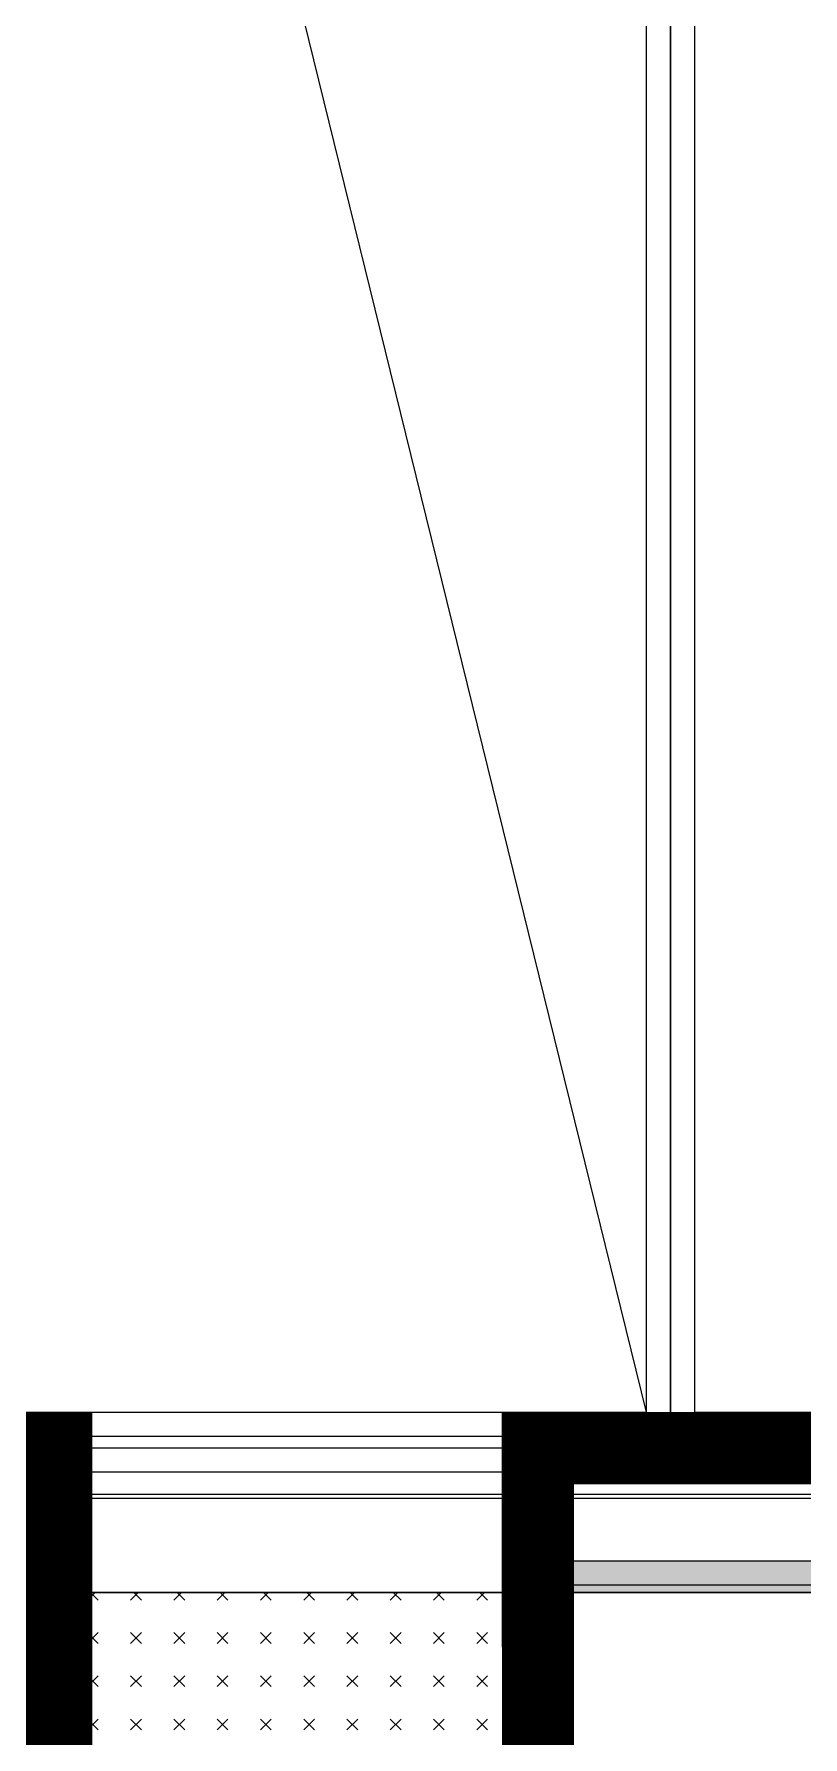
# Model space of a CAD drawing. Header units: millimetres. Extents: x 3546612 to 5615882, y 547008 to 3162891.
# Drawn here: x 5359983 to 5363175, y 2415768 to 2422843 of the extents above; entities that cross this region are included whole.
import ezdxf

# ---------------------------------------------------------------- set-up
doc = ezdxf.new("R2010")
doc.units = ezdxf.units.MM
for name, color, linetype in [('HEB-Angle joint', 1, 'Continuous'), ('HEB-Area(PC Topping)', 3, 'Continuous'), ('XR-평면도$0$A-ELEV-PATT', 9, 'Continuous'), ('XR-평면도$0$FUR', 9, 'Continuous'), ('XR-평면도$0$Parking_화물', 9, 'Continuous')]:
    doc.layers.add(name, color=color, linetype=linetype)
for name, color, linetype, lineweight in [('XR-평면도$0$A-CNTL', 9, 'Continuous', 15), ('XR-평면도$0$A-ELEV-LIN2', 9, 'Continuous', 25), ('XR-평면도$0$A-ELEV-LIN3', 9, 'Continuous', 18)]:
    doc.layers.add(name, color=color, linetype=linetype, lineweight=lineweight)

# ---------------------------------------------------------------- blocks, each defined once
blk = doc.blocks.new('XR-평면도$0$중심선(210216)')
at = {"layer": 'XR-평면도$0$A-CNTL', "ltscale": 300}
blk.add_lwpolyline([(-10000, 77000), (186000, 77000)], dxfattribs=at)
blk = doc.blocks.new('XR-평면도$0$주차구획_1')
at = {"layer": 'XR-평면도$0$A-ELEV-LIN3'}
blk.add_line((-5900, 1450), (5900, -1450), dxfattribs=at)
blk.add_lwpolyline([(-5900, 1450), (5900, 1450), (5900, -1450), (-5900, -1450)], close=True, dxfattribs=at)
at = {"layer": 'XR-평면도$0$Parking_화물'}
blk.add_lwpolyline([(-6000, 1550), (6000, 1550), (6000, -1550), (-6000, -1550)], close=True, dxfattribs=at)
blk = doc.blocks.new('XR-평면도$0$화물주차구획_1F(210411)')
at = {"xscale": -1.000000000000001}
for p in [(12150544, 740313.4), (12150544, 737213.4)]:
    blk.add_blockref('XR-평면도$0$주차구획_1', p, dxfattribs=at)
blk = doc.blocks.new('XR-평면도$0$DOCK LEVELER')
at = {"layer": 'XR-평면도$0$A-ELEV-PATT'}
h = blk.add_hatch(dxfattribs=at)
h.set_pattern_fill('CROSS', color=256, scale=20, angle=45, style=0)
h.set_pattern_definition([(45, (-351777.25, -177961.83), (1e-14, 179.605122), [63.5, -190.5]), (135, (-351732.35, -177961.83), (-179.605122, 1e-14), [63.5, -190.5])])
h.paths.add_polyline_path([(-950, 2950), (-950, 0), (950, 0), (950, 2950)])
at = {"layer": 'XR-평면도$0$A-ELEV-LIN3'}
for p, q in [((-950, 0), (-950, 2950)), ((-950, 2950), (950, 2950)), ((950, 2950), (950, 0))]:
    blk.add_line(p, q, dxfattribs=at)
blk.add_lwpolyline([(1000, 0), (-1000, 0), (-1000, 3000), (1000, 3000)], close=True, dxfattribs=at)
blk = doc.blocks.new('XR-평면도$0$스크린+범퍼_기준층(도크레밸러)')
at = {"layer": 'XR-평면도$0$A-ELEV-PATT', "ltscale": 0.002}
h = blk.add_hatch(dxfattribs=at)
h.set_pattern_fill('AR-HBONE', color=256, scale=0.1, angle=450, style=0)
h.set_pattern_definition([(135, (-50954683.464, -21380461.164), (-14.3684097937, 2e-14), [30.48, -10.16]), (225, (-50954690.648, -21380453.98), (-14.3684097937, 2e-14), [30.48, -10.16])])
h.paths.add_polyline_path([(32, -6602), (2, -6602), (2, -10398), (32, -10398)])
h = blk.add_hatch(dxfattribs=at)
h.set_pattern_fill('AR-SAND', color=256, angle=450, style=0)
h.set_pattern_definition([(127.5, (-50954928.292, -21381394.81), (-48.941323733, -1.600031296), [0, -38.608, 0, -43.18, 0, -41.275]), (97.5, (-50954928.29, -21381394.81), (-71.68251006, 44.95232831), [0, -20.828, 0, -34.798, 0, -13.335]), (57.5, (-50954928.292, -21381426.05), (-0.143718468, 79.099237024), [0, -12.7, 0, -45.72, 0, -59.69]), (47.5, (-50954928.29, -21381426.05), (-22.292932326, 76.35564525), [0, -6.35, 0, -29.972, 0, -34.29])])
edge = h.paths.add_edge_path()
edge.add_line((123.7, -6602), (32, -6602))
edge.add_line((32, -6602), (32, -10398))
edge.add_line((32, -10398), (123.7, -10398))
edge.add_arc((123.7, -10389.7), 8.33, 270, 360)
edge.add_line((132, -10389.7), (132, -6610.3))
edge.add_arc((123.7, -6610.3), 8.33, 360, 450)
at = {"layer": 'XR-평면도$0$A-ELEV-LIN3'}
blk.add_line((0, -6600), (0, -10400), dxfattribs=at)
at = {"layer": 'XR-평면도$0$A-ELEV-LIN3', "linetype": 'Continuous'}
blk.add_lwpolyline([(408.8, -619.5), (408.8, -10380.5), (391.3, -10380.5), (391.3, -619.5)], dxfattribs=at)
at = {"layer": 'XR-평면도$0$A-ELEV-PATT'}
for p, q in [((21.8, -4408), (13.6, -4408)), ((2, -6602), (123.7, -6602)), ((12.4, -6592.5), (12.4, -6596.2)), ((22.9, -6596.2), (12.4, -6596.2)), ((21.8, -6604.2), (13.5, -6600.8)), ((21.8, -6604.2), (13.5, -6600.8)), ((21.8, -6606.1), (13.5, -6602.6)), ((21.8, -6606.1), (13.5, -6602.6)), ((21.8, -6607.9), (13.5, -6604.5)), ((21.8, -6607.9), (13.5, -6604.5)), ((21.8, -6609.7), (13.5, -6606.3)), ((21.8, -6609.7), (13.5, -6606.3)), ((21.8, -6611.6), (13.5, -6608.1)), ((21.8, -6611.6), (13.5, -6608.1)), ((21.8, -6613.4), (13.5, -6610)), ((21.8, -6613.4), (13.5, -6610)), ((21.8, -6615.2), (13.5, -6611.8)), ((21.8, -6615.2), (13.5, -6611.8)), ((21.8, -6617.1), (13.5, -6613.6)), ((21.8, -6617.1), (13.5, -6613.6)), ((21.8, -6618.9), (13.5, -6615.5)), ((21.8, -6618.9), (13.5, -6615.5)), ((16.6, -6618.6), (13.5, -6617.3)), ((16.6, -6618.6), (13.5, -6617.3)), ((21.8, -6592), (13.6, -6592)), ((14.5, -6600.8), (14.5, -6600)), ((14.5, -6602.6), (14.5, -6601.6)), ((14.5, -6604.5), (14.5, -6603.5)), ((14.5, -6606.3), (14.5, -6605.3)), ((14.5, -6608.1), (14.5, -6607.1)), ((14.5, -6610), (14.5, -6609)), ((14.5, -6611.8), (14.5, -6610.8)), ((14.5, -6613.6), (14.5, -6612.6)), ((14.5, -6615.5), (14.5, -6614.5)), ((14.5, -6617.3), (14.5, -6616.3)), ((14.5, -6622.4), (14.5, -6618.1)), ((15, -6592.5), (15, -6596.2)), ((21.8, -6602.4), (15.9, -6600)), ((20.4, -6592.5), (20.4, -6596.2)), ((20.8, -6601.6), (20.8, -6600)), ((20.8, -6603.4), (20.8, -6602.4)), ((20.8, -6605.3), (20.8, -6604.2)), ((20.8, -6607.1), (20.8, -6606.1)), ((20.8, -6608.9), (20.8, -6607.9)), ((20.8, -6610.8), (20.8, -6609.7)), ((20.8, -6612.6), (20.8, -6611.6)), ((20.8, -6614.4), (20.8, -6613.4)), ((20.8, -6616.3), (20.8, -6615.2)), ((20.8, -6618.1), (20.8, -6617.1)), ((20.8, -6622.4), (20.8, -6618.9)), ((22.9, -6592.5), (22.9, -6596.2)), ((32, -6602), (32, -10398)), ((132, -6610.3), (132, -10389.7))]:
    blk.add_line(p, q, dxfattribs=at)
at = {"layer": 'XR-평면도$0$A-ELEV-PATT', "ltscale": 0.002}
blk.add_lwpolyline([(52, -10398), (52, -10400), (0, -10400), (0, -6600), (52, -6600), (52, -6602), (2, -6602), (2, -10398)], close=True, dxfattribs=at)
at = {"layer": 'XR-평면도$0$A-ELEV-PATT'}
for points in [[(32, -6602), (2, -6602), (2, -10398), (32, -10398)], [(14.5, -6600.4), (13.5, -6600.8), (14.5, -6600)], [(14.5, -6602.2), (13.5, -6602.6), (14.5, -6601.8)], [(14.5, -6604.1), (13.5, -6604.5), (14.5, -6603.7)], [(14.5, -6605.9), (13.5, -6606.3), (14.5, -6605.5)], [(14.5, -6607.7), (13.5, -6608.1), (14.5, -6607.3)], [(14.5, -6609.6), (13.5, -6610), (14.5, -6609.2)], [(14.5, -6611.4), (13.5, -6611.8), (14.5, -6611)], [(14.5, -6613.2), (13.5, -6613.6), (14.5, -6612.8)], [(14.5, -6615.1), (13.5, -6615.5), (14.5, -6614.7)], [(14.5, -6616.9), (13.5, -6617.3), (14.5, -6616.5)], [(20.8, -6620.3), (16.6, -6618.5), (14.5, -6619.7), (17, -6622.2), (17.7, -6627.2)], [(14.5, -6622.4), (17.7, -6627.2), (20.8, -6622.4)], [(15.1, -6600), (20.8, -6602.4), (21.8, -6602.4), (20.8, -6601.6), (17, -6600)], [(20.8, -6602.8), (21.8, -6602.4), (20.8, -6603.2)], [(20.8, -6604.6), (21.8, -6604.2), (20.8, -6605)], [(20.8, -6604.6), (21.8, -6604.2), (20.8, -6605)], [(20.8, -6606.5), (21.8, -6606.1), (20.8, -6606.9)], [(20.8, -6606.5), (21.8, -6606.1), (20.8, -6606.9)], [(20.8, -6608.3), (21.8, -6607.9), (20.8, -6608.7)], [(20.8, -6608.3), (21.8, -6607.9), (20.8, -6608.7)], [(20.8, -6610.1), (21.8, -6609.7), (20.8, -6610.5)], [(20.8, -6610.1), (21.8, -6609.7), (20.8, -6610.5)], [(20.8, -6612), (21.8, -6611.6), (20.8, -6612.4)], [(20.8, -6612), (21.8, -6611.6), (20.8, -6612.4)], [(20.8, -6613.8), (21.8, -6613.4), (20.8, -6614.2)], [(20.8, -6613.8), (21.8, -6613.4), (20.8, -6614.2)], [(20.8, -6615.6), (21.8, -6615.2), (20.8, -6616)], [(20.8, -6615.6), (21.8, -6615.2), (20.8, -6616)], [(20.8, -6617.5), (21.8, -6617.1), (20.8, -6617.9)], [(20.8, -6617.5), (21.8, -6617.1), (20.8, -6617.9)], [(20.8, -6619.3), (21.8, -6618.9), (20.8, -6619.7)], [(20.8, -6619.3), (21.8, -6618.9), (20.8, -6619.7)]]:
    blk.add_lwpolyline(points, dxfattribs=at)
for points in [[(13.4, -6596.2), (22, -6596.2), (26.7, -6599.2), (8.7, -6599.2)], [(8.7, -6599.2), (26.7, -6599.2), (26.7, -6600), (8.7, -6600)], [(13.5, -6600.8), (14.5, -6601.6), (20.8, -6604.2), (21.8, -6604.2), (20.8, -6603.4), (14.5, -6600.8)], [(13.5, -6602.6), (14.5, -6603.5), (20.8, -6606.1), (21.8, -6606.1), (20.8, -6605.3), (14.5, -6602.6)], [(13.5, -6604.5), (14.5, -6605.3), (20.8, -6607.9), (21.8, -6607.9), (20.8, -6607.1), (14.5, -6604.5)], [(13.5, -6606.3), (14.5, -6607.1), (20.8, -6609.7), (21.8, -6609.7), (20.8, -6608.9), (14.5, -6606.3)], [(13.5, -6608.1), (14.5, -6609), (20.8, -6611.6), (21.8, -6611.6), (20.8, -6610.8), (14.5, -6608.1)], [(13.5, -6610), (14.5, -6610.8), (20.8, -6613.4), (21.8, -6613.4), (20.8, -6612.6), (14.5, -6610)], [(13.5, -6611.8), (14.5, -6612.6), (20.8, -6615.2), (21.8, -6615.2), (20.8, -6614.4), (14.5, -6611.8)], [(13.5, -6613.6), (14.5, -6614.5), (20.8, -6617.1), (21.8, -6617.1), (20.8, -6616.3), (14.5, -6613.6)], [(13.5, -6615.5), (14.5, -6616.3), (20.8, -6618.9), (21.8, -6618.9), (20.8, -6618.1), (14.5, -6615.5)], [(13.5, -6617.3), (14.5, -6618.1), (15.6, -6618.6), (16.6, -6618.6), (15.6, -6617.7), (14.5, -6617.3)]]:
    blk.add_lwpolyline(points, close=True, dxfattribs=at)
for centre, radius, start, end in [((13.7, -6593.9), 1.86, 46.9662, 133.0338), ((17.7, -6599.6), 7.61, 69.11949, 110.88051), ((21.7, -6593.9), 1.86, 46.9662, 133.0338), ((123.7, -6610.3), 8.33, 0, 90)]:
    blk.add_arc(centre, radius, start, end, dxfattribs=at)

msp = doc.modelspace()

# ---------------------------------------------------------------- linework, layer by layer
at = {"layer": 'HEB-Angle joint', "const_width": 300}
msp.add_lwpolyline([(5360075.1, 2416967.6), (5321925, 2416967.6), (5321975.1, 2397393), (5354577.8, 2397393), (5354577.8, 2380598), (5367617.8, 2380598), (5367617.8, 2397398), (5399575, 2397398), (5399575, 2416967.6), (5362075, 2416967.6), (5362075.1, 2413367.6), (5360075, 2413367.6), (5360075.1, 2416967.6)], dxfattribs=at)
at = {"layer": 'HEB-Area(PC Topping)'}
msp.add_lwpolyline([(5450175.1, 2338767.6), (5326975, 2338767.6), (5326975.1, 2349667.6), (5321975, 2349667.6), (5321975.1, 2411067.6), (5333025, 2411067.6), (5333025, 2415567.6), (5334125.1, 2415567.6), (5334125, 2416367.6), (5360075.1, 2416367.6), (5360075, 2413367.6), (5362075.1, 2413367.6), (5362075.1, 2416367.6), (5378125, 2416367.6)], dxfattribs=at)
at = {"layer": 'XR-평면도$0$A-ELEV-LIN2'}
msp.add_line((5356125, 2416367.6), (5366025, 2416367.6), dxfattribs=at)
msp.add_line((5356125, 2416367.6), (5366025, 2416367.6), dxfattribs=at)
msp.add_line((5356125, 2416367.6), (5366025, 2416367.6), dxfattribs=at)
at = {"layer": 'XR-평면도$0$A-ELEV-LIN3'}
for points in [[(5378125, 2429267.6), (5378125, 2429867.6), (5377025, 2429867.6), (5377025, 2428367.6), (5378125, 2428367.6), (5378125, 2416867.6), (5337475, 2416867.6), (5337475, 2423867.6), (5333025, 2423867.6), (5333025, 2428367.6), (5334125, 2428367.6), (5334125, 2429867.6), (5333025, 2429867.6), (5333025, 2429267.6), (5322975, 2429267.6), (5322975, 2429867.6), (5322675, 2429867.6), (5322675, 2444567.6), (5323375, 2444567.6), (5323375, 2445967.6)], [(5378125, 2429267.6), (5378125, 2429867.6), (5377025, 2429867.6), (5377025, 2428367.6), (5378125, 2428367.6), (5378125, 2416867.6), (5337475, 2416867.6), (5337475, 2423867.6), (5333025, 2423867.6), (5333025, 2428367.6), (5334125, 2428367.6), (5334125, 2429867.6), (5333025, 2429867.6), (5333025, 2429267.6), (5322975, 2429267.6), (5322975, 2429867.6), (5322675, 2429867.6), (5322675, 2444567.6), (5323375, 2444567.6), (5323375, 2445967.6)], [(5378125, 2429267.6), (5378125, 2429867.6), (5377025, 2429867.6), (5377025, 2428367.6), (5378125, 2428367.6), (5378125, 2416867.6), (5337475, 2416867.6), (5337475, 2423867.6), (5333025, 2423867.6), (5333025, 2428367.6), (5334125, 2428367.6), (5334125, 2429867.6), (5333025, 2429867.6), (5333025, 2429267.6), (5322975, 2429267.6), (5322975, 2429867.6), (5322675, 2429867.6), (5322675, 2444567.6), (5323375, 2444567.6), (5323375, 2445967.6)], [(5378025, 2416967.6), (5337575, 2416967.6), (5337575, 2423967.6), (5333125, 2423967.6), (5333125, 2428267.6), (5334225, 2428267.6), (5334225, 2429967.6), (5332925, 2429967.6), (5332925, 2429367.6), (5323075, 2429367.6), (5323075, 2429967.6), (5322775, 2429967.6), (5322775, 2444467.6), (5323475, 2444467.6), (5323475, 2445967.6)], [(5378025, 2416967.6), (5337575, 2416967.6), (5337575, 2423967.6), (5333125, 2423967.6), (5333125, 2428267.6), (5334225, 2428267.6), (5334225, 2429967.6), (5332925, 2429967.6), (5332925, 2429367.6), (5323075, 2429367.6), (5323075, 2429967.6), (5322775, 2429967.6), (5322775, 2444467.6), (5323475, 2444467.6), (5323475, 2445967.6)], [(5378025, 2416967.6), (5337575, 2416967.6), (5337575, 2423967.6), (5333125, 2423967.6), (5333125, 2428267.6), (5334225, 2428267.6), (5334225, 2429967.6), (5332925, 2429967.6), (5332925, 2429367.6), (5323075, 2429367.6), (5323075, 2429967.6), (5322775, 2429967.6), (5322775, 2444467.6), (5323475, 2444467.6), (5323475, 2445967.6)]]:
    msp.add_lwpolyline(points, dxfattribs=at)

# ---------------------------------------------------------------- block references
at = {"color": 2, "rotation": 270}
msp.add_blockref('XR-평면도$0$화물주차구획_1F(210411)', (4623861.7, 14573561.5), dxfattribs=at)
msp.add_blockref('XR-평면도$0$화물주차구획_1F(210411)', (4623861.7, 14573561.5), dxfattribs=at)
msp.add_blockref('XR-평면도$0$화물주차구획_1F(210411)', (4623861.7, 14573561.5), dxfattribs=at)
at = {"rotation": 90}
msp.add_blockref('XR-평면도$0$스크린+범퍼_기준층(도크레밸러)', (5355575, 2416367.6), dxfattribs=at)
msp.add_blockref('XR-평면도$0$스크린+범퍼_기준층(도크레밸러)', (5355575, 2416367.6), dxfattribs=at)
msp.add_blockref('XR-평면도$0$스크린+범퍼_기준층(도크레밸러)', (5355575, 2416367.6), dxfattribs=at)
at = {"layer": 'XR-평면도$0$A-CNTL'}
msp.add_blockref('XR-평면도$0$중심선(210216)', (5322575, 2339367.6), dxfattribs=at)
at = {"layer": 'XR-평면도$0$FUR', "xscale": -1, "rotation": 180}
msp.add_blockref('XR-평면도$0$DOCK LEVELER', (5361075, 2416367.6), dxfattribs=at)
msp.add_blockref('XR-평면도$0$DOCK LEVELER', (5361075, 2416367.6), dxfattribs=at)
msp.add_blockref('XR-평면도$0$DOCK LEVELER', (5361075, 2416367.6), dxfattribs=at)
msp.add_blockref('XR-평면도$0$DOCK LEVELER', (5361075, 2416367.6), dxfattribs=at)
msp.add_blockref('XR-평면도$0$DOCK LEVELER', (5361075, 2416367.6), dxfattribs=at)
msp.add_blockref('XR-평면도$0$DOCK LEVELER', (5361075, 2416367.6), dxfattribs=at)

doc.saveas('drawing.dxf')
